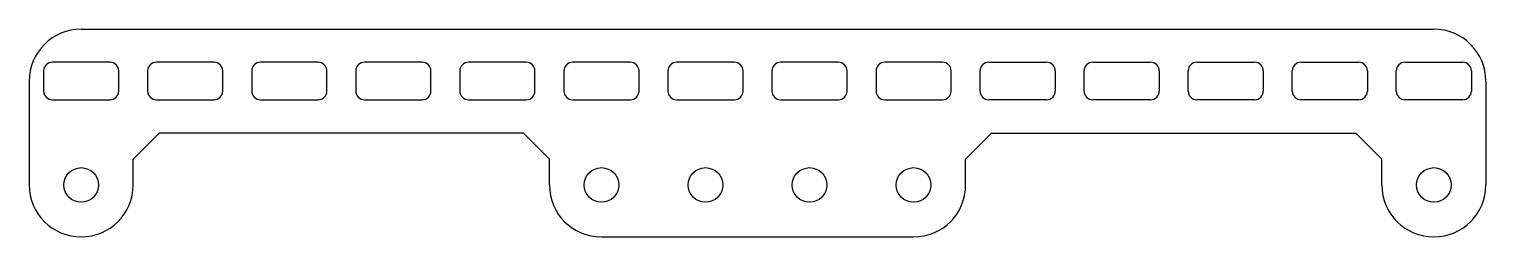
# Model space of a CAD drawing. Header units: millimetres. Extents: x 234 to 360, y 211 to 229.
import ezdxf

# ---------------------------------------------------------------- set-up
doc = ezdxf.new("R2010")
doc.units = ezdxf.units.MM
doc.layers.add('Default', color=7, linetype='Continuous')

msp = doc.modelspace()

# ---------------------------------------------------------------- linework, layer by layer
at = {"layer": 'Default', "color": 7, "linetype": 'Continuous'}
for p, q in [((238.43, 228.74), (355.43, 228.74)), ((240.93, 225.87), (235.93, 225.87)), ((249.93, 225.87), (244.93, 225.87)), ((258.93, 225.87), (253.93, 225.87)), ((267.93, 225.87), (262.93, 225.87)), ((276.93, 225.87), (271.93, 225.87)), ((285.93, 225.87), (280.93, 225.87)), ((294.93, 225.87), (289.93, 225.87)), ((303.93, 225.87), (298.93, 225.87)), ((312.93, 225.87), (307.93, 225.87)), ((316.93, 225.87), (321.93, 225.87)), ((325.93, 225.87), (330.93, 225.87)), ((334.93, 225.87), (339.93, 225.87)), ((343.93, 225.87), (348.93, 225.87)), ((352.93, 225.87), (357.93, 225.87)), ((235.18, 225.12), (235.18, 223.37)), ((241.68, 223.37), (241.68, 225.12)), ((244.18, 225.12), (244.18, 223.37)), ((250.68, 223.37), (250.68, 225.12)), ((253.18, 225.12), (253.18, 223.37)), ((259.68, 223.37), (259.68, 225.12)), ((262.18, 225.12), (262.18, 223.37)), ((268.68, 223.37), (268.68, 225.12)), ((271.18, 225.12), (271.18, 223.37)), ((277.68, 223.37), (277.68, 225.12)), ((280.18, 225.12), (280.18, 223.37)), ((286.68, 223.37), (286.68, 225.12)), ((289.18, 225.12), (289.18, 223.37)), ((295.68, 223.37), (295.68, 225.12)), ((298.18, 225.12), (298.18, 223.37)), ((304.68, 223.37), (304.68, 225.12)), ((307.18, 225.12), (307.18, 223.37)), ((313.68, 223.37), (313.68, 225.12)), ((316.18, 223.37), (316.18, 225.12)), ((322.68, 225.12), (322.68, 223.37)), ((325.18, 223.37), (325.18, 225.12)), ((331.68, 225.12), (331.68, 223.37)), ((334.18, 223.37), (334.18, 225.12)), ((340.68, 225.12), (340.68, 223.37)), ((343.18, 223.37), (343.18, 225.12)), ((349.68, 225.12), (349.68, 223.37)), ((352.18, 223.37), (352.18, 225.12)), ((358.68, 225.12), (358.68, 223.37)), ((233.93, 224.24), (233.93, 215.24)), ((359.93, 224.24), (359.93, 215.24)), ((235.93, 222.62), (240.93, 222.62)), ((244.93, 222.62), (249.93, 222.62)), ((253.93, 222.62), (258.93, 222.62)), ((262.93, 222.62), (267.93, 222.62)), ((271.93, 222.62), (276.93, 222.62)), ((280.93, 222.62), (285.93, 222.62)), ((289.93, 222.62), (294.93, 222.62)), ((298.93, 222.62), (303.93, 222.62)), ((307.93, 222.62), (312.93, 222.62)), ((321.93, 222.62), (316.93, 222.62)), ((330.93, 222.62), (325.93, 222.62)), ((339.93, 222.62), (334.93, 222.62)), ((348.93, 222.62), (343.93, 222.62)), ((357.93, 222.62), (352.93, 222.62)), ((242.93, 217.49), (245.18, 219.74)), ((276.68, 219.74), (245.18, 219.74)), ((278.93, 217.49), (276.68, 219.74)), ((314.93, 217.49), (317.18, 219.74)), ((317.18, 219.74), (348.68, 219.74)), ((350.93, 217.49), (348.68, 219.74)), ((242.93, 215.24), (242.93, 217.49)), ((278.93, 215.24), (278.93, 217.49)), ((314.93, 215.24), (314.93, 217.49)), ((350.93, 215.24), (350.93, 217.49)), ((283.43, 210.74), (310.43, 210.74))]:
    msp.add_line(p, q, dxfattribs=at)
for centre in [(238.43, 215.24), (283.43, 215.24), (292.43, 215.24), (301.43, 215.24), (310.43, 215.24), (355.43, 215.24)]:
    msp.add_circle(centre, 1.5, dxfattribs=at)
for centre, radius, start, end in [((238.43, 224.24), 4.5, 90, 180), ((355.43, 224.24), 4.5, 0, 90), ((235.93, 225.12), 0.75, 90, 180), ((240.93, 225.12), 0.75, 0, 90), ((244.93, 225.12), 0.75, 90, 180), ((249.93, 225.12), 0.75, 0, 90), ((253.93, 225.12), 0.75, 90, 180), ((258.93, 225.12), 0.75, 0, 90), ((262.93, 225.12), 0.75, 90, 180), ((267.93, 225.12), 0.75, 0, 90), ((271.93, 225.12), 0.75, 90, 180), ((276.93, 225.12), 0.75, 0, 90), ((280.93, 225.12), 0.75, 90, 180), ((285.93, 225.12), 0.75, 0, 90), ((289.93, 225.12), 0.75, 90, 180), ((294.93, 225.12), 0.75, 0, 90), ((298.93, 225.12), 0.75, 90, 180), ((303.93, 225.12), 0.75, 0, 90), ((307.93, 225.12), 0.75, 90, 180), ((312.93, 225.12), 0.75, 0, 90), ((316.93, 225.12), 0.75, 90, 180), ((321.93, 225.12), 0.75, 0, 90), ((325.93, 225.12), 0.75, 90, 180), ((330.93, 225.12), 0.75, 0, 90), ((334.93, 225.12), 0.75, 90, 180), ((339.93, 225.12), 0.75, 0, 90), ((343.93, 225.12), 0.75, 90, 180), ((348.93, 225.12), 0.75, 0, 90), ((352.93, 225.12), 0.75, 90, 180), ((357.93, 225.12), 0.75, 0, 90), ((235.93, 223.37), 0.75, 180, 270), ((240.93, 223.37), 0.75, 270, 0), ((244.93, 223.37), 0.75, 180, 270), ((249.93, 223.37), 0.75, 270, 0), ((253.93, 223.37), 0.75, 180, 270), ((258.93, 223.37), 0.75, 270, 0), ((262.93, 223.37), 0.75, 180, 270), ((267.93, 223.37), 0.75, 270, 0), ((271.93, 223.37), 0.75, 180, 270), ((276.93, 223.37), 0.75, 270, 0), ((280.93, 223.37), 0.75, 180, 270), ((285.93, 223.37), 0.75, 270, 0), ((289.93, 223.37), 0.75, 180, 270), ((294.93, 223.37), 0.75, 270, 0), ((298.93, 223.37), 0.75, 180, 270), ((303.93, 223.37), 0.75, 270, 0), ((307.93, 223.37), 0.75, 180, 270), ((312.93, 223.37), 0.75, 270, 0), ((316.93, 223.37), 0.75, 180, 270), ((321.93, 223.37), 0.75, 270, 0), ((325.93, 223.37), 0.75, 180, 270), ((330.93, 223.37), 0.75, 270, 0), ((334.93, 223.37), 0.75, 180, 270), ((339.93, 223.37), 0.75, 270, 0), ((343.93, 223.37), 0.75, 180, 270), ((348.93, 223.37), 0.75, 270, 0), ((352.93, 223.37), 0.75, 180, 270), ((357.93, 223.37), 0.75, 270, 0), ((238.43, 215.24), 4.5, 180, 0), ((283.43, 215.24), 4.5, 180, 270), ((310.43, 215.24), 4.5, 270, 0), ((355.43, 215.24), 4.5, 180, 0)]:
    msp.add_arc(centre, radius, start, end, dxfattribs=at)

doc.saveas('drawing.dxf')
